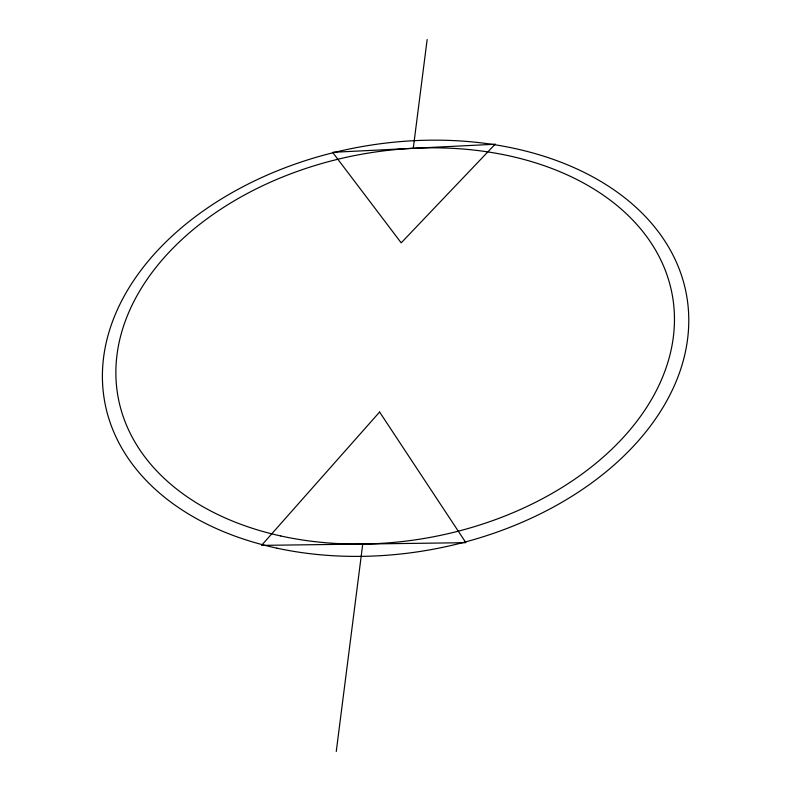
<?xml version="1.0" encoding="UTF-8"?>
<svg xmlns="http://www.w3.org/2000/svg" width="791" height="791" viewBox="0 0 791 791"><rect width="100%" height="100%" fill="white"/><g stroke="black" fill="none" stroke-linecap="round" stroke-linejoin="round"><path stroke-width="1.19" d="M336.264 751.45L362.743 544.05M413.268 148.303L427.15 39.55M379.601 412.022L261.534 545.385L465.879 542.685L379.601 412.022M495.146 144.239L401.195 242.847L332.596 152.317L495.146 144.239M277.038 548.193A295.765 204.444 -10.5 0 0 687.092 298.415A295.765 204.444 -10.5 0 0 222.627 198.215A295.765 204.444 -10.5 0 0 277.038 548.193M280.696 535.952A281.764 194.626 -10.5 0 0 673.032 299.591A281.764 194.626 -10.5 0 0 231.753 202.308A281.764 194.626 -10.5 0 0 280.696 535.952"/></g></svg>
